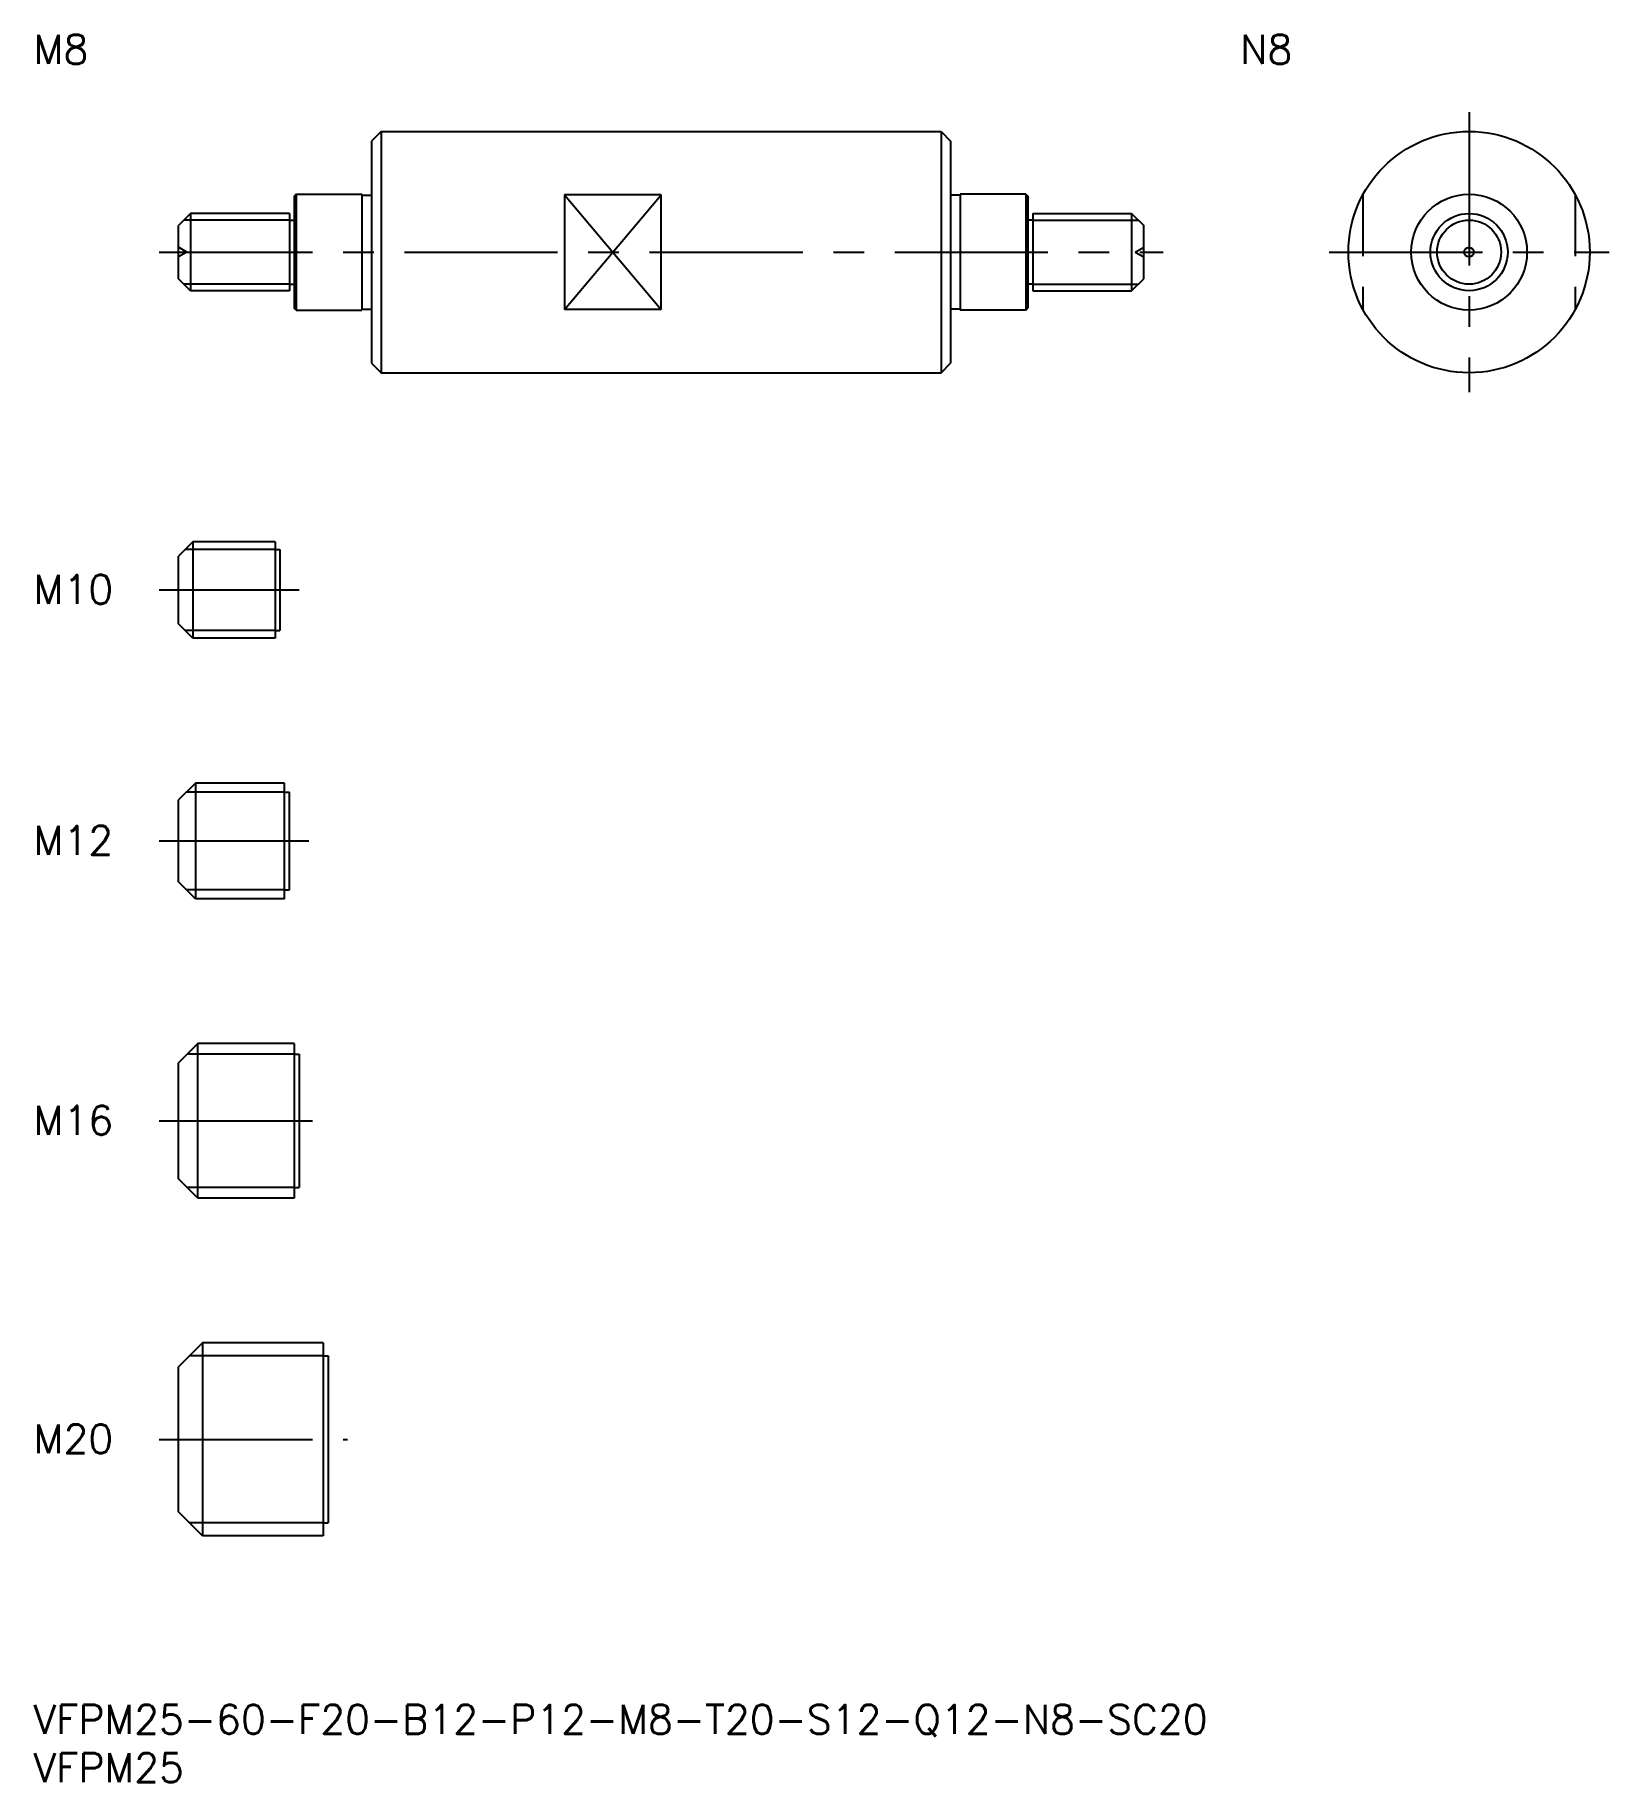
# Model space of a CAD drawing. Extents: x 0 to 163, y -8 to 173.
import ezdxf

# ---------------------------------------------------------------- set-up
doc = ezdxf.new("R2010")
doc.units = 0
doc.header["$LTSCALE"] = 0.5
doc.linetypes.add('CENTER', pattern=[50.8, 31.75, -6.35, 6.35, -6.35])
doc.linetypes.add('DASHED', pattern=[19.05, 12.7, -6.35])
for name, color, linetype in [('MSM_CENTER', 1, 'CENTER'), ('MSM_CONTINUOUS', 7, 'CONTINUOUS'), ('MSM_DASHED', 4, 'DASHED'), ('MSM_NARROW', 5, 'CONTINUOUS'), ('MSM_PART_NUMBER', 7, 'CONTINUOUS')]:
    doc.layers.add(name, color=color, linetype=linetype)
doc.styles.get("Standard").update_dxf_attribs({"font": 'txt.shx', "height": 1, "bigfont": 'bigfont.shx'})

# ---------------------------------------------------------------- blocks, each defined once
blk = doc.blocks.new('*U14')
at = {"layer": 'MSM_PART_NUMBER'}
blk.add_text('VFPM25-60-F20-B12-P12-M8-T20-S12-Q12-N8-SC20', height=3, dxfattribs=at).set_placement((0, -3))
blk = doc.blocks.new('*U15')
at = {"layer": 'MSM_PART_NUMBER'}
blk.add_text('VFPM25', height=3, dxfattribs=at).set_placement((0, -8))
blk = doc.blocks.new('*U16')
at = {"layer": 'MSM_PART_NUMBER'}
blk.add_text('M20', height=3, dxfattribs=at).set_placement((0, 26.06))
blk = doc.blocks.new('*U17')
at = {"layer": 'MSM_PART_NUMBER'}
blk.add_text('M16', height=3, dxfattribs=at).set_placement((0, 59.06))
blk = doc.blocks.new('*U18')
at = {"layer": 'MSM_PART_NUMBER'}
blk.add_text('M12', height=3, dxfattribs=at).set_placement((0, 88.06))
blk = doc.blocks.new('*U19')
at = {"layer": 'MSM_PART_NUMBER'}
blk.add_text('M10', height=3, dxfattribs=at).set_placement((0, 114.06))
blk = doc.blocks.new('*U20')
at = {"layer": 'MSM_PART_NUMBER'}
blk.add_text('M8', height=3, dxfattribs=at).set_placement((0, 170))
blk = doc.blocks.new('*U21')
at = {"layer": 'MSM_PART_NUMBER'}
blk.add_text('N8', height=3, dxfattribs=at).set_placement((125, 170))

msp = doc.modelspace()

# ---------------------------------------------------------------- linework, layer by layer
at = {"layer": 'MSM_CENTER'}
for p, q in [((148.71, 165), (148.71, 136)), ((13, 150.5), (117, 150.5)), ((134.21, 150.5), (163.21, 150.5)), ((13, 115.5), (27.5, 115.5)), ((13, 89.5), (28.5, 89.5)), ((13, 60.5), (29.5, 60.5)), ((13, 27.5), (32.5, 27.5))]:
    msp.add_line(p, q, dxfattribs=at)
at = {"layer": 'MSM_CONTINUOUS'}
for p, q in [((36, 163), (35, 162)), ((36, 163), (94, 163)), ((36, 163), (36, 138)), ((94, 163), (94, 138)), ((94, 163), (95, 162)), ((35, 162), (35, 139)), ((95, 162), (95, 139)), ((27.2, 156.5), (27, 156.3)), ((27, 156.3), (27, 144.7)), ((27.2, 156.5), (27.2, 144.5)), ((27.2, 156.5), (34, 156.5)), ((34, 156.5), (34, 144.5)), ((34, 156.4), (35, 156.4)), ((55, 156.44), (55, 144.56)), ((65, 156.44), (55, 156.44)), ((65, 144.56), (65, 156.44)), ((96, 156.4), (95, 156.4)), ((96, 156.5), (96, 144.5)), ((102.8, 156.5), (96, 156.5)), ((102.8, 156.5), (102.8, 144.5)), ((102.8, 156.5), (103, 156.3)), ((103, 156.3), (103, 144.7)), ((16.25, 154.5), (15, 153.25)), ((26.5, 154.5), (16.25, 154.5)), ((16.25, 154.5), (16.25, 146.5)), ((26.5, 154.5), (26.5, 146.5)), ((103.5, 154.5), (113.75, 154.5)), ((103.5, 154.5), (103.5, 146.5)), ((113.75, 154.5), (115, 153.25)), ((113.75, 154.5), (113.75, 146.5)), ((15, 147.75), (15, 153.25)), ((26.5, 153.82), (27, 153.82)), ((103.5, 153.82), (103, 153.82)), ((115, 147.75), (115, 153.25)), ((16.25, 146.5), (15, 147.75)), ((26.5, 147.18), (27, 147.18)), ((103.5, 147.18), (103, 147.18)), ((113.75, 146.5), (115, 147.75)), ((26.5, 146.5), (16.25, 146.5)), ((103.5, 146.5), (113.75, 146.5)), ((27.2, 144.5), (27, 144.7)), ((27.2, 144.5), (34, 144.5)), ((34, 144.6), (35, 144.6)), ((65, 144.56), (55, 144.56)), ((96, 144.6), (95, 144.6)), ((102.8, 144.5), (96, 144.5)), ((102.8, 144.5), (103, 144.7)), ((35, 139), (36, 138)), ((36, 138), (94, 138)), ((94, 138), (95, 139)), ((16.5, 120.5), (15, 119)), ((25, 120.5), (16.5, 120.5)), ((16.5, 120.5), (16.5, 110.5)), ((25, 120.5), (25, 110.5)), ((25, 119.69), (25.5, 119.69)), ((25.5, 119.69), (25.5, 111.31)), ((15, 112), (15, 119)), ((16.5, 110.5), (15, 112)), ((25, 110.5), (16.5, 110.5)), ((25, 111.31), (25.5, 111.31)), ((16.75, 95.5), (15, 93.75)), ((26, 95.5), (16.75, 95.5)), ((16.75, 95.5), (16.75, 83.5)), ((26, 83.5), (26, 95.5)), ((26, 94.55), (26.5, 94.55)), ((26.5, 84.45), (26.5, 94.55)), ((15, 85.25), (15, 93.75)), ((16.75, 83.5), (15, 85.25)), ((26, 83.5), (16.75, 83.5)), ((26, 84.45), (26.5, 84.45)), ((17, 68.5), (15, 66.5)), ((27, 68.5), (17, 68.5)), ((17, 52.5), (17, 68.5)), ((27, 68.5), (27, 52.5)), ((27, 67.42), (27.5, 67.42)), ((27.5, 67.42), (27.5, 53.58)), ((15, 54.5), (15, 66.5)), ((17, 52.5), (15, 54.5)), ((27, 52.5), (17, 52.5)), ((27, 53.58), (27.5, 53.58)), ((17.5, 37.5), (15, 35)), ((30, 37.5), (17.5, 37.5)), ((17.5, 37.5), (17.5, 17.5)), ((30, 37.5), (30, 17.5)), ((15, 20), (15, 35)), ((30, 36.15), (30.5, 36.15)), ((30.5, 36.15), (30.5, 18.85)), ((17.5, 17.5), (15, 20)), ((30, 18.85), (30.5, 18.85)), ((30, 17.5), (17.5, 17.5))]:
    msp.add_line(p, q, dxfattribs=at)
for radius in [12.5, 6, 4, 0.5]:
    msp.add_circle((148.71, 150.5), radius, dxfattribs=at)
at = {"layer": 'MSM_DASHED'}
for p, q in [((137.71, 156.44), (137.71, 144.56)), ((159.71, 156.44), (159.71, 144.56)), ((15.87, 150.5), (15, 151)), ((15.87, 150.5), (15, 150)), ((114.13, 150.5), (115, 151)), ((114.13, 150.5), (115, 150))]:
    msp.add_line(p, q, dxfattribs=at)
at = {"layer": 'MSM_NARROW'}
for p, q in [((55, 156.44), (65, 144.56)), ((55, 144.56), (65, 156.44)), ((26.5, 153.82), (15.57, 153.82)), ((103.5, 153.82), (114.43, 153.82)), ((26.5, 147.18), (15.57, 147.18)), ((103.5, 147.18), (114.43, 147.18)), ((25, 119.69), (15.69, 119.69)), ((25, 111.31), (15.69, 111.31)), ((26, 94.55), (15.8, 94.55)), ((26, 84.45), (15.8, 84.45)), ((27, 67.42), (15.92, 67.42)), ((27, 53.58), (15.92, 53.58)), ((30, 36.15), (16.15, 36.15)), ((30, 18.85), (16.15, 18.85))]:
    msp.add_line(p, q, dxfattribs=at)
msp.add_circle((148.71, 150.5), 3.32, dxfattribs=at)

# ---------------------------------------------------------------- block references
at = {"layer": 'MSM_CONTINUOUS'}
for name in ['*U20', '*U21', '*U19', '*U18', '*U17', '*U16', '*U14', '*U15']:
    msp.add_blockref(name, (0, 0), dxfattribs=at)

doc.saveas('drawing.dxf')
